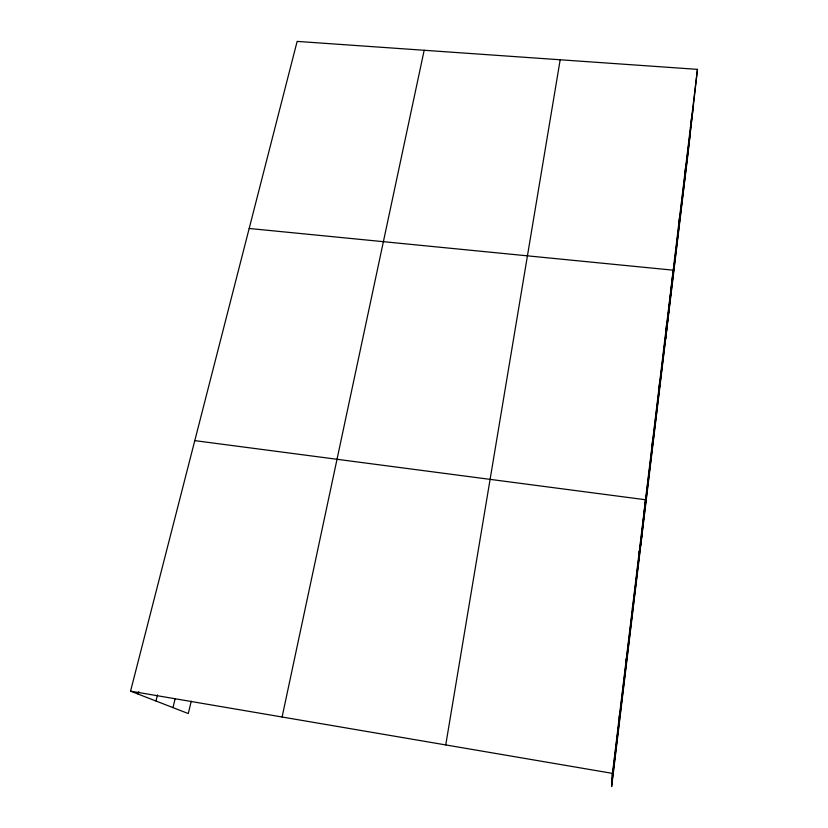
<?xml version="1.0" encoding="UTF-8"?>
<svg xmlns="http://www.w3.org/2000/svg" width="828" height="828" viewBox="0 0 828 828"><rect width="100%" height="100%" fill="white"/><g stroke="black" fill="none" stroke-linecap="round" stroke-linejoin="round"><path stroke-width="1.24" d="M619.199 717.917L619.406 715.206M625.896 662.452L626.216 658.84M632.395 608.652L632.82 604.192M638.709 556.426L639.226 551.189M640.8 545.114L645.447 499.739L194.787 440.631M652.029 446.147L652.743 439.326M658.985 388.601L659.792 380.994M665.702 332.97L666.602 324.648M665.66 338.911L673.185 270.176L249.176 228.476M678.484 227.131L679.55 217.505M684.57 176.737L685.708 166.531M690.469 127.916L691.67 117.172M697.445 69.366L687.747 155.767L611.675 786.6L612.378 773.362L130.555 691.152L297.138 41.4L697.445 69.366L612.285 775.122M612.068 779.22L693.212 107.091M611.861 783.112L690.355 132.583M445.743 744.931L560.183 59.782M282.1 717.007L424.174 50.28M191.237 701.202L188.287 713.56L130.555 691.152M172.969 707.619L175.101 698.894M155.985 701.026L157.506 694.878M138.172 694.112L138.804 691.628"/></g></svg>
